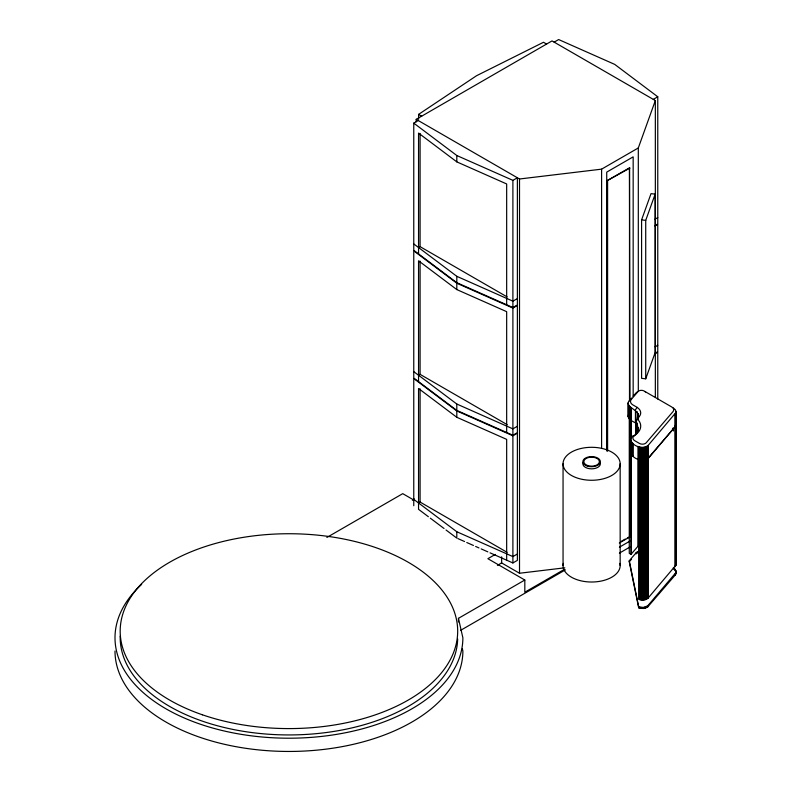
<?xml version="1.0" encoding="UTF-8"?>
<svg xmlns="http://www.w3.org/2000/svg" width="791" height="791" viewBox="0 0 791 791"><rect width="100%" height="100%" fill="white"/><g stroke="black" fill="none" stroke-linecap="round" stroke-linejoin="round"><path stroke-width="1.19" d="M636.102 419.981L636.043 434.002L636.023 420.634C645.842 408.561 619.224 408.739 631.544 398.081M636.023 433.349L636.28 419.339M636.023 420.634C638.021 426.023 639.949 432.776 633.186 436.197M640.028 458.909L638.683 459.986L638.683 599.351L642.47 600.053L645.397 599.637L648.136 598.045L675.9 565.17L675.989 411.429L675.366 409.778L673.279 407.919M631.762 437.393L630.595 439.737L630.595 452.452C632.296 458.859 642.826 462.656 648.136 458.147L675.049 426.853L675.88 423.58M675.9 565.17L675.989 411.429M638.634 551.357L636.073 552.84L629.27 560.75L629.27 561.818L638.683 607.834L643.478 608.487L647.671 606.984L675.049 575.235C676.898 572.951 676.028 569.164 673.279 567.948M675.9 573.653L675.989 571.458M630.595 452.452L630.931 451.246M628.519 414.603C626.788 418.943 632.592 421.336 635.42 422.888L635.48 409.639L637.21 407.405A14.604 8.434 0 0 1 639.889 415.69L639.059 416.649A10.698 6.18 0 0 0 638.861 420.852L639.593 421.84A24.659 14.238 0 0 1 634.194 435.732A6.714 3.876 0 0 0 634.847 440.775L639.533 443.484A4.113 2.373 0 0 0 646.128 442.861L672.963 411.646A7.149 4.123 0 0 0 671.618 406.9L644.003 390.952A3.688 2.126 0 0 0 638.09 391.515L631.356 399.346A8.404 4.855 0 0 0 632.938 404.933L637.21 407.405M630.595 439.737C632.296 446.134 642.826 449.931 648.136 445.432L675.9 412.556M638.683 459.986L643.478 460.639L647.671 459.136L675.9 425.805M629.27 560.75L638.683 606.766L639.543 607.073L643.478 607.429L647.671 605.916L675.9 572.595M638.307 391.426L638.307 147.957L655.343 100.566L552.029 40.914L416.195 119.342L416.195 121.814M641.59 219.878L651.023 193.647L655.156 194.141L655.156 352.588L645.723 378.82L641.59 378.325L641.59 219.878L645.723 220.373L655.156 194.141M629.27 417.668L629.27 553.334L631.01 554.353L638.386 545.77L638.386 458.207M633.057 396.321L636.518 392.385M629.27 561.818L631.544 559.178M637.121 551.999L637.121 553.057L636.073 553.898L636.073 552.84M632.553 436.059L634.194 435.732M418.597 119.312L418.597 114.379L476.538 75.728L543.496 42.269L546.591 44.059M413.762 123.129L456.803 155.511L512.894 180.358L517.383 177.767L517.383 304.94L512.894 307.531L456.803 282.684L413.762 250.302L413.762 123.129L418.251 120.539M554.155 42.141L558.644 39.55L614.726 64.397L657.766 96.779L657.766 223.962L655.077 225.514M653.277 99.369L657.766 96.779M418.548 247.543L420.09 246.654L507.14 296.912M416.195 119.342L519.509 178.993L601.595 169.155L638.307 147.957M517.383 298.583L512.894 301.173L456.803 276.326L413.762 243.944M655.077 219.156L657.766 217.604M512.894 308.065L517.383 305.474L517.383 432.647L512.894 435.248L456.803 410.4L413.762 378.009L413.762 250.836L456.803 283.218L512.894 308.065L512.894 435.248M655.077 226.048L657.766 224.486L657.766 351.669L655.077 353.221M418.548 375.25L420.09 374.361L507.14 424.619M517.383 426.29L512.894 428.88L456.803 404.033L413.762 371.651M655.077 346.863L657.766 345.311M326.871 537.455L402.748 493.653L414.444 500.406M413.762 505.726L413.762 378.543L456.803 410.925L512.894 435.772L517.383 433.181L517.383 560.364L512.894 562.955L490.044 552.83M655.077 353.755L657.766 352.203L657.766 399.05M412.378 500.278L414.514 499.042M418.548 502.957L420.09 502.067L507.14 552.326M495.295 554.412L487.879 558.693L524.819 580.021L524.819 592.212L564.359 569.382M497.41 565.377L501.642 562.935L501.642 556.844M517.383 554.007L512.894 556.597L456.803 531.75L413.762 499.368M458.444 621.963L458.444 618.344L524.819 580.021M460.58 630.358L565.367 569.866M619.422 547.184L629.992 541.074M619.422 553.117L629.913 547.056M607.142 450.811L607.142 180.674L629.498 167.801L629.952 401.195M607.142 180.674L629.952 168.058M620.975 541.519L625.236 539.067M627.362 537.84L629.952 536.881L619.304 543.012M637.121 391.97L637.833 391.614M501.395 562.787L519.509 573.248L564.833 567.809M639.177 416.501L637.378 416.966L637.101 420.169M418.548 253.901L418.548 133.086L456.803 161.868L506.665 183.957L506.665 304.772M418.548 381.608L418.548 260.793L456.803 289.575L506.665 311.664L506.665 432.479M428.356 516.701L418.548 509.325L418.548 388.5L456.803 417.282L506.665 439.371L506.665 560.196M457.91 538.592L464.564 541.538M466.779 542.517L473.423 545.464M475.638 546.452L478.96 547.926M481.175 548.905L487.829 551.851M644.912 391.594L645.555 391.911M418.597 114.379L421.692 116.168M430.324 518.174L444.048 528.507M446.015 529.99L456.803 538.107L456.803 531.75M675.672 570.351L675.672 571.409L674.97 569.293M458.444 618.344L462.873 637.783A173.931 100.417 0 0 1 240.81 734.285A173.931 100.417 0 0 1 141.638 584.381M462.349 648.749L462.873 651.033A173.931 100.417 0 0 1 288.942 751.45A173.931 100.417 0 0 1 115.002 651.033M675.88 563.479L675.998 564.606M675.989 424.144L675.998 425.242M675.998 573.089L675.88 570.894M675.702 413.11L675.702 425.825M675.702 426.359L675.702 565.723M675.702 573.149L675.702 574.207M675.415 413.653L675.415 426.369M675.415 426.903L675.415 566.267M675.366 569.807L675.366 570.865M675.415 573.683L675.415 574.741M675.049 414.138L675.049 426.853M675.049 427.387L675.049 566.752M675.049 574.167L675.049 575.235M674.476 568.808L674.476 569.866M673.892 568.343L673.892 569.411M673.487 428.495L673.487 430.957M672.963 428.06L672.963 430.531M655.343 100.566L655.343 397.181M648.136 445.432L648.136 458.147M648.136 458.681L648.136 598.045M648.136 605.461L648.136 606.519M647.671 445.887L647.671 458.602M647.671 459.136L647.671 598.5M647.671 605.916L647.671 606.984M647.018 446.332L647.018 459.047M647.018 459.581L647.018 598.945M647.018 606.371L647.018 607.429M646.257 446.717L646.257 459.433M646.257 459.966L646.257 599.331M646.257 606.746L646.257 607.814M645.723 220.373L645.723 378.82M645.397 447.024L645.397 599.637M645.397 607.063L645.397 608.121M644.883 458.899L644.883 461.361M644.467 447.251L644.467 459.966M644.467 460.5L644.467 599.865M644.467 607.29L644.467 608.348M643.478 447.39L643.478 460.105M643.478 460.639L643.478 600.003M643.478 607.429L643.478 608.487M642.47 447.439L642.47 460.154M642.47 460.688L642.47 600.053M642.47 607.478L642.47 608.536M641.461 447.399L641.461 460.115M641.461 460.649L641.461 600.013M641.461 607.429L641.461 608.487M640.483 447.261L640.483 459.976M640.483 460.51L640.483 599.875M640.483 607.3L640.483 608.358M639.543 447.044L639.543 459.759M639.543 460.283L639.543 599.657M639.543 607.073L639.543 608.131M638.683 446.737L638.683 459.452M638.683 606.766L638.683 607.834M638.386 427.486L638.386 430.957M638.199 413.515L638.199 416.976M638.09 458.493L638.09 546.057M637.981 446.391L637.981 459.106M637.833 551.643L637.833 552.701M637.388 424.164L637.388 432.262M637.2 411.745L637.2 417.529M636.992 423.679L636.992 431.777M636.676 423.205L636.676 433.606M636.369 422.572L636.369 432.984M636.518 552.415L636.518 553.482M633.166 396.153L633.166 156.855L606.727 172.122L606.727 450.89M633.176 443.613L633.176 456.338M632.513 443.187L632.513 455.903M631.9 442.683L631.9 455.398M631.277 407.78L631.277 420.496M631.356 420.693L631.356 436.721M631.406 442.139L631.356 553.888M631.01 419.922L631.01 438.422M631.01 441.566L631.01 554.353M630.704 439.124L630.753 453.678M630.575 407.325L630.575 420.041M629.952 418.469L629.952 536.881M629.923 406.811L629.923 419.527M629.498 167.801L629.498 399.702M629.359 406.248L629.359 418.973M628.904 405.664L628.904 418.39M628.558 405.061L628.558 417.777M628.301 402.52L628.321 417.154M628.192 403.153L628.202 416.511M620.164 463.783A28.555 16.482 0 0 1 577.331 478.061A28.555 16.482 0 0 1 577.331 449.506A28.555 16.482 0 0 1 620.164 463.783L620.164 565.525M607.597 180.941L607.597 451.078M601.595 169.155L601.595 448.467M563.054 463.783L563.054 565.525M519.509 178.993L519.509 573.248M512.894 180.358L512.894 307.531M512.894 435.772L512.894 562.955M456.803 155.511L456.803 161.868M456.803 276.326L456.803 282.684M456.803 283.218L456.803 289.575M456.803 404.033L456.803 410.4M456.803 410.925L456.803 417.282M420.09 133.422L420.09 246.654M420.09 261.129L420.09 374.361M420.09 388.836L420.09 502.067M619.917 563.37A28.555 16.482 0 0 1 591.609 582.018A28.555 16.482 0 0 1 563.301 563.37M600.072 462.478A8.76 5.062 0 0 1 591.609 468.845A8.76 5.062 0 0 1 583.145 462.478M457.663 638.97A168.74 97.422 0 0 1 286.421 734.928A168.74 97.422 0 0 1 120.212 636.063M587.713 465.553A7.791 4.499 0 0 0 599.4 461.667A7.791 4.499 0 0 0 587.713 457.771A7.791 4.499 0 0 0 587.713 465.553M587.229 466.047A8.76 5.062 0 0 0 600.369 461.667A8.76 5.062 0 0 0 587.229 457.287A8.76 5.062 0 0 0 587.229 466.047M202.397 714.797A168.74 97.422 0 0 0 457.663 632.612A168.74 97.422 0 0 0 206.758 546.067A168.74 97.422 0 0 0 202.397 714.797"/></g></svg>
